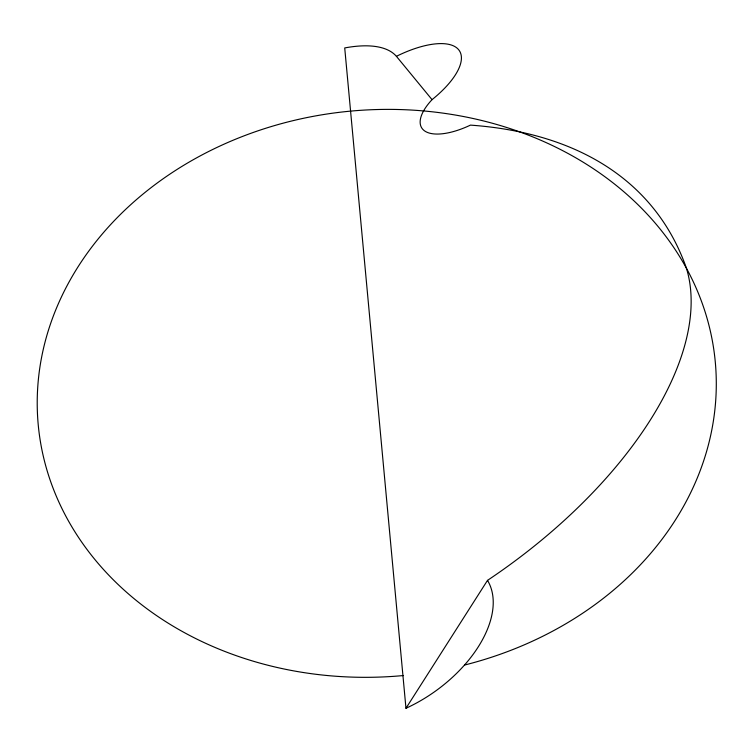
<?xml version="1.0" encoding="UTF-8"?>
<svg xmlns="http://www.w3.org/2000/svg" width="752" height="752" viewBox="0 0 752 752"><rect width="100%" height="100%" fill="white"/><g stroke="black" fill="none" stroke-linecap="round" stroke-linejoin="round"><path stroke-width="1.13" d="M405.967 708.271L487.503 580.375A345.13 177.218 -33.5 0 0 686.454 268.285A793.858 389.837 -39.6 0 0 470.451 125.114A54.482 23.03 -30.4 0 1 424.899 131.111A54.482 23.03 -30.4 0 1 432.043 99.649A70.989 28.773 -31.1 0 0 458.635 49.707A70.989 28.773 -31.1 0 0 396.407 56.315A135.99 53.928 -32.4 0 0 344.717 47.94L405.967 708.271A106.634 62.369 -35.8 0 0 487.503 580.375M396.407 56.315L432.043 99.649M403.523 675.531A339.989 283.448 -5.3 0 1 61.88 296.006A339.989 283.448 -5.3 0 1 630.956 198.049A339.989 283.448 -5.3 0 1 464.802 664.984"/></g></svg>
